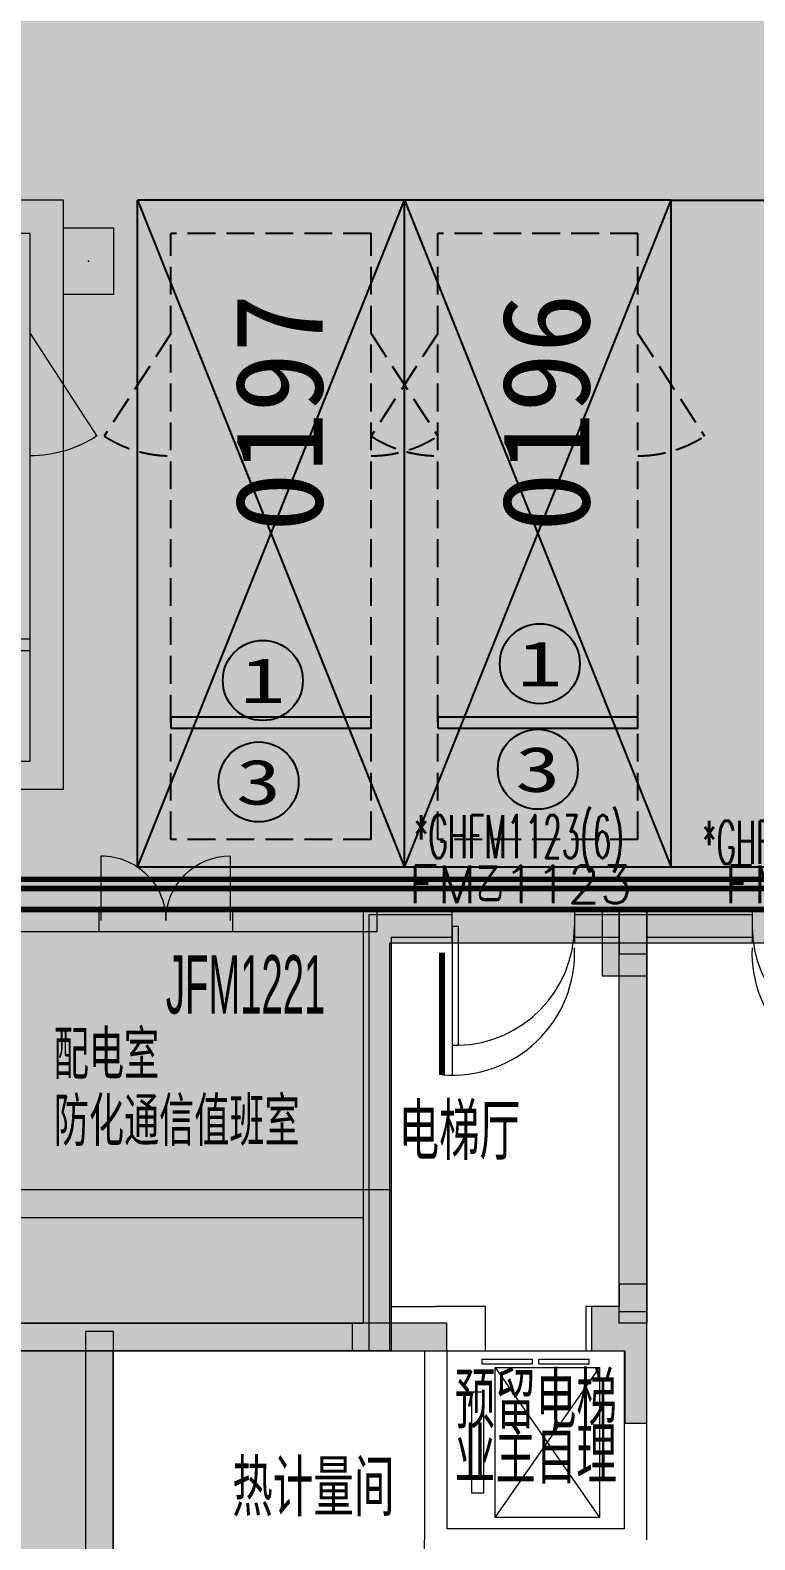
# Model space of a CAD drawing. Extents: x -264757 to 86229, y 4049843 to 4347093.
# Drawn here: x -50580 to -44063, y 4163458 to 4177037 of the extents above; entities that cross this region are included whole.
import ezdxf
from ezdxf.enums import TextEntityAlignment as Align

# ---------------------------------------------------------------- set-up
doc = ezdxf.new("R2010")
doc.units = 0
doc.header["$LTSCALE"] = 1000
doc.header["$MEASUREMENT"] = 0
doc.linetypes.add('AX-01DK-PB01$1$A-001-车位参照B1$0$A-001-车位参照B1$0$A-001-车位参照B1$0$A-H4-001-基本图形$0$A-001-车位B1$0$DASH', pattern=[0.35, 0.25, -0.1])
doc.linetypes.add('DASH', pattern=[0.35, 0.25, -0.1])
doc.layers.add('AX-01DK-PB01$0$AX-001DK-01-PB01-02$0$A-3-WinF(Text)', color=8, linetype='Continuous', plot=False)
doc.layers.add('AX-01DK-PB01$0$AX-03CK-02-PB01$0$AX-03CK-02-PB01$0$WINDOW_TEXT', color=8, linetype='Continuous', plot=False)
for name, color, linetype in [('AX-01DK-PB01$0$AX-03CK-02-PB01$0$AX-03CK-02-PB01$0$PUB_HATCH', 8, 'Continuous'), ('AX-01DK-PB01$0$AX-03CK-02-PB01$0$AX-03CK-02-PB01$0$人防$0$人防$0$DOOR_FIRE_TEXT', 8, 'Continuous'), ('不利因素3-紧邻房间出入口', 7, 'Continuous'), ('不利因素9-坡道上停车', 7, 'Continuous'), ('不可售车位', 255, 'Continuous'), ('大车位', 7, 'Continuous'), ('普通车位', 7, 'Continuous')]:
    doc.layers.add(name, color=color, linetype=linetype)
doc.layers.add('无关图层', color=8, linetype='Continuous', lineweight=0)
doc.layers.add('车位归属楼栋范围线', color=7, linetype='Continuous', true_color=0x19e6c7)
doc.styles.add('AX-01DK-PB01$0$AX-001DK-01-PB01-02$0$_TCH_WINDOW', font='SIMPLEX', dxfattribs={"bigfont": 'GBCBIG'})
doc.styles.add('AX-01DK-PB01$0$AX-01DK-PB01$0$AX-01DK-PB01$0$AX-001DK-01-PB01-02$0$Standard', font='gbenor.shx', dxfattribs={"bigfont": 'gbcbig.shx'})
doc.styles.add('AX-01DK-PB01$0$AX-03CK-02-PB01$0$AX-03CK-02-PB01$0$_TCH_DIM', font='SIMPLEX', dxfattribs={"bigfont": 'GBCBIG'})
doc.styles.add('AX-01DK-PB01$0$AX-03CK-02-PB01$0$AX-03CK-02-PB01$0$_TCH_DIM_T3', font='SIMPLEX', dxfattribs={"width": 0.705882, "bigfont": 'GBCBIG'})
doc.styles.add('AX-01DK-PB01$0$AX-03CK-02-PB01$0$AX-03CK-02-PB01$0$人防$0$人防$0$_TCH_DIM', font='$ GAD E', dxfattribs={"width": 0.7, "bigfont": '$ GAD C'})
doc.styles.add('AX-01DK-PB01$0$Standard', font='gbenor.shx', dxfattribs={"bigfont": 'gbcbig.shx'})
doc.styles.add('AX-ACK-BIANH1$0$黑体', font='simhei.ttf')
doc.styles.add('AX-ACK-P01-WALL$0$黑体', font='simhei.ttf')
doc.styles.add('SX-ACK-PB01-WNC-ALL$0$黑体', font='simhei.ttf')

# ---------------------------------------------------------------- blocks, each defined once
blk = doc.blocks.new('大车位1')
at = {"layer": '大车位', "true_color": 0xe806f9}
h = blk.add_hatch(color=6, dxfattribs=at)
h.dxf.hatch_style = 1
h.paths.add_polyline_path([(2400, 6000), (2400, 0), (0, 0), (0, 6000)])
at = {"layer": '大车位', "color": 83}
for p, q in [((0, 0), (0, 6000, 0)), ((2400, 6000, 0), (0, 6000, 0)), ((2400, 0), (2400, 6000, 0)), ((2400, 0), (0, 0))]:
    blk.add_line(p, q, dxfattribs=at)
at = {"layer": '大车位', "color": 8, "linetype": 'AX-01DK-PB01$1$A-001-车位参照B1$0$A-001-车位参照B1$0$A-001-车位参照B1$0$A-H4-001-基本图形$0$A-001-车位B1$0$DASH'}
for p, q in [((2100, 5700, 0), (300, 5700, 0)), ((300, 250), (300, 5700, 0)), ((2100, 250), (2100, 5700, 0)), ((2100, 250), (300, 250))]:
    blk.add_line(p, q, dxfattribs=at)
at = {"layer": '大车位', "color": 83, "elevation": 0}
blk.add_lwpolyline([(0, 6000), (2400, 0)], dxfattribs=at)
at = {"layer": '大车位', "color": 83}
blk.add_lwpolyline([(0, 0), (2400, 6000)], dxfattribs=at)
at = {"layer": '大车位', "linetype": 'AX-01DK-PB01$1$A-001-车位参照B1$0$A-001-车位参照B1$0$A-001-车位参照B1$0$A-H4-001-基本图形$0$A-001-车位B1$0$DASH'}
for points in [[(300, 4800), (-300, 3878)], [(2100, 4800), (2700, 3878)]]:
    blk.add_lwpolyline(points, dxfattribs=at)
at = {"layer": '大车位'}
blk.add_lwpolyline([(300, 1250), (2100, 1250), (2100, 1350), (300, 1350)], close=True, dxfattribs=at)
at = {"layer": '大车位', "linetype": 'AX-01DK-PB01$1$A-001-车位参照B1$0$A-001-车位参照B1$0$A-001-车位参照B1$0$A-H4-001-基本图形$0$A-001-车位B1$0$DASH'}
for centre, start, end in [((300, 4800, 0), 236.9443, 270), ((2100, 4800, 0), 270, 303.0557)]:
    blk.add_arc(centre, 1100, start, end, dxfattribs=at)
blk = doc.blocks.new('A$C7e5eb487')
at = {"layer": '普通车位', "true_color": 0xf18f8e}
h = blk.add_hatch(color=11, dxfattribs=at)
h.dxf.hatch_style = 1
h.paths.add_polyline_path([(2400, 0), (2400, -5300), (0, -5300), (0, 0)])
blk = doc.blocks.new('普通车位')
at = {"layer": '无关图层'}
for p, q in [((-2.253, 3.186), (0.077, 3.764)), ((1.352, -1.38), (0.077, 3.764)), ((-1.889, 2.967), (-0.142, 3.4)), ((1.001, -1.21), (-0.142, 3.4)), ((-0.977, -1.958), (-2.253, 3.186)), ((-0.746, -1.643), (-1.889, 2.967)), ((-0.746, -1.643), (1.001, -1.21)), ((-0.977, -1.958), (1.352, -1.38))]:
    blk.add_line(p, q, dxfattribs=at)
for points in [[(0.074, 2.527), (0.879, 1.777)], [(-1.673, 2.094), (-2.033, 1.054)]]:
    blk.add_lwpolyline(points, dxfattribs=at)
blk.add_lwpolyline([(0.76, -0.239), (-0.987, -0.673), (-1.011, -0.575), (0.736, -0.142)], close=True, dxfattribs=at)
for centre, start, end in [((0.074, 2.527), 283.9287, 316.9845), ((-1.673, 2.094), 250.873, 283.9287)]:
    blk.add_arc(centre, 1.1, start, end, dxfattribs=at)
at = {"layer": '普通车位', "xscale": -0.0009999999999999812, "yscale": 0.0009999999999999812, "zscale": 0.0009999999999999812, "rotation": 13.92873520577783}
blk.add_blockref('A$C7e5eb487', (0.077, 3.764), dxfattribs=at)
blk = doc.blocks.new('SX-ACK-PB01-WNC-ALL$0$20200722.21182536')
at = {"layer": '不利因素3-紧邻房间出入口', "true_color": 0xe4d218}
h = blk.add_hatch(color=52, dxfattribs=at)
h.dxf.hatch_style = 1
edge = h.paths.add_edge_path()
edge.add_arc((360, 360), 360, 0, 360)
at = {"layer": '不利因素3-紧邻房间出入口'}
blk.add_circle((360, 360), 360, dxfattribs=at)
at = {"layer": '不利因素3-紧邻房间出入口', "style": 'SX-ACK-PB01-WNC-ALL$0$黑体', "width": 1.390625}
blk.add_text('3', height=407, dxfattribs=at).set_placement((156, 156), (564, 156), align=Align.FIT)
blk = doc.blocks.new('sadfsadfasf')
at = {"layer": '不可售车位', "true_color": 0x757b8a}
h = blk.add_hatch(color=8, dxfattribs=at)
h.dxf.hatch_style = 1
h.paths.add_polyline_path([(2400, 6000), (2400, 0), (0, 0), (0, 6000)])
at = {"layer": '不可售车位', "color": 8, "true_color": 0x757b8a}
blk.add_lwpolyline([(2400, 6000), (2400, 0), (0, 0), (0, 6000)], close=True, dxfattribs=at)
blk = doc.blocks.new('AX-01DK-PB01-RFTC')
at = {"layer": '无关图层'}
h = blk.add_hatch(color=251, dxfattribs=at)
h.dxf.hatch_style = 1
h.paths.add_polyline_path([(19773, -61220), (19773, -62171), (18423, -62170), (18423, -70471), (12324, -70471), (12323, -62170), (7773, -62170), (7777, -120370), (8177, -120370), (8177, -120315), (14323, -119683), (14322, -126122), (25972, -126122), (25972, -124922), (26822, -124926), (26822, -122452), (33923, -122452), (33923, -124922), (34773, -124922), (34773, -126122), (41373, -126125), (41373, -124372), (41823, -124372), (41823, -122152), (41447, -122152), (41447, -120270), (48923, -120270), (48923, -123125), (49323, -123125), (49323, -124675), (51824, -124674), (51824, -124055), (54717, -124055), (54717, -125871), (56816, -125871), (56816, -116250), (55967, -116250), (55967, -111420), (63072, -111420), (63072, -103570), (62080, -103570), (62073, -94584), (64569, -94584), (64573, -65385), (66999, -65385), (67002, -52470), (67402, -52470), (67397, -31965), (65807, -31965), (65807, -26418), (68456, -26418), (68457, -17070), (67422, -17070), (67422, -13843), (60301, -13843), (60302, -3770), (55750, -3770), (55750, -12070), (49652, -12070), (49649, -9275), (45355, -9275), (45349, -3821), (40751, -3820), (40750, -12070), (34663, -12070), (34649, -3820), (25757, -3820), (25757, -12071), (19650, -12071), (19650, -3820), (10752, -3820), (10751, -12072), (4662, -12071), (4661, -3769), (4150, -3770), (100, -3769), (100, -23171), (-701, -23171), (-701, -29550), (100, -29550), (11250, -29550), (11250, -32020), (12100, -32020), (12100, -32970), (10750, -32970), (10754, -41272), (4647, -41271), (4650, -32970), (1953, -32970), (1953, -34670), (100, -34670), (100, -57801), (9743, -57801), (9743, -57272), (13567, -57272), (13567, -56751), (15417, -56751), (15416, -58750), (18923, -58750), (18923, -61220)])
h.paths.add_polyline_path([(41812, -58753), (48919, -58753), (48919, -61220), (49773, -61220), (49773, -62170), (48419, -62173), (48426, -70475), (42319, -70475), (42324, -67872), (39323, -67876), (39323, -62423), (41812, -62423)], flags=16)
h.paths.add_polyline_path([(33923, -58751), (33923, -61220), (34773, -61220), (34773, -62170), (33423, -62171), (33430, -70475), (27323, -70475), (27323, -62171), (26373, -62170), (26373, -60670), (26815, -60670), (26823, -58751), (31623, -58751), (31623, -58751)], flags=16)
h.paths.add_polyline_path([(40754, -41272), (34647, -41271), (34650, -32970), (33700, -32970), (33700, -31470), (34142, -31470), (34150, -29551), (38951, -29551), (38950, -29550), (41250, -29550), (41250, -32020), (42100, -32020), (42100, -32970), (40750, -32970)], flags=16)
h.paths.add_polyline_path([(49647, -41270), (49655, -38470), (45349, -38475), (45349, -33220), (49142, -33220), (49142, -29550), (56249, -29550), (56250, -32020), (57100, -32020), (57100, -32970), (55749, -32970), (55754, -41271)], flags=16)
h.paths.add_polyline_path([(25764, -41272), (19657, -41271), (19657, -32970), (19150, -32970), (19150, -29550), (26257, -29550), (26250, -32020), (27100, -32020), (27100, -32970), (25757, -32970)], flags=16)
h.paths.add_polyline_path([(41812, -87950), (48919, -87950), (48919, -90420), (49773, -90420), (49773, -91370), (48419, -91370), (48428, -99684), (41519, -99659), (41519, -97070), (39326, -97074), (39319, -91620), (41822, -91620)], flags=16)
h.paths.add_polyline_path([(33925, -87950), (33923, -90420), (34773, -90420), (34773, -91370), (33425, -91370), (33428, -99683), (26519, -99658), (26523, -95371), (27330, -95371), (27324, -91371), (26373, -91370), (26373, -89870), (26823, -89870), (26823, -87951), (31623, -87951), (31623, -87951)], flags=16)
h.paths.add_polyline_path([(18923, -87950), (18922, -90419), (19772, -90419), (19772, -91369), (18420, -91369), (18427, -99677), (11523, -99666), (11523, -95370), (12323, -95370), (12323, -91370), (10974, -91370), (10974, -90420), (11823, -90420), (11823, -87950)], flags=16)
h.paths.add_polyline_path([(62209, -60116), (64273, -60116), (64273, -55267), (62209, -55267)], flags=16)
h.paths.add_polyline_path([(59799, -89432), (61752, -89432), (61752, -84521), (59799, -84521)], flags=16)
blk.add_lwpolyline([(41812, -58753), (48919, -58753), (48919, -61220), (49773, -61220), (49773, -62170), (48419, -62173), (48426, -70475), (42319, -70475), (42324, -67872), (39323, -67876), (39323, -62423), (41812, -62423)], close=True, dxfattribs=at)
blk = doc.blocks.new('SX-CK-PB001-WNC$1$20211103.13313578')
at = {"layer": '无关图层'}
h = blk.add_hatch(color=256, dxfattribs=at)
h.dxf.hatch_style = 1
h.paths.add_polyline_path([(0, 600), (450, 600), (450, 0), (0, 0)])
blk.add_lwpolyline([(0, 600), (450, 600), (450, 0), (0, 0)], close=True, dxfattribs=at)
blk.add_point((225, 300), dxfattribs=at)
blk = doc.blocks.new('fasdfasdfasdfasdfasdf')
at = {"layer": '不利因素9-坡道上停车', "true_color": 0xe0aa15}
h = blk.add_hatch(color=42, dxfattribs=at)
h.dxf.hatch_style = 1
edge = h.paths.add_edge_path()
edge.add_arc((-119587, 4058555), 720, 0, 360)
at = {"layer": '不利因素9-坡道上停车'}
blk.add_circle((-119587, 4058555), 720, dxfattribs=at)
at = {"layer": '不利因素9-坡道上停车', "style": 'AX-ACK-P01-WALL$0$黑体', "width": 1.390625}
blk.add_text('1', height=815, dxfattribs=at).set_placement((-119994, 4058148), (-119180, 4058148), align=Align.FIT)
blk = doc.blocks.new('AX-01DK-PB01$0$AX-001DK-01-PP01$0$AX-001DK-01-PP01$0$$DORLIB2D$00000127')
at = {"layer": '无关图层'}
for points in [[(-0.533, 0.795), (-0.533, 0.69)], [(-0.033, 0.795), (-0.533, 0.795)], [(-0.033, 0.795), (-0.033, 0.69)], [(0.533, 0.795), (0.033, 0.795)], [(0.033, 0.795), (0.033, 0.69)], [(0.533, 0.795), (0.533, 0.69)], [(-0.033, 0.69), (-0.533, 0.69)], [(0.533, 0.69), (0.033, 0.69)], [(0.5, 0.5), (-0.5, 0.5)]]:
    blk.add_lwpolyline(points, dxfattribs=at)
blk = doc.blocks.new('AX-01DK-PB01$0$$DorLib2D$00000001')
at = {"layer": '无关图层'}
for p, q in [((0.45, 0.975), (0.5, 0.975)), ((0.45, 0), (0.45, 0.975)), ((0.5, 0), (0.5, 0.975)), ((0.5, 0), (0.45, 0))]:
    blk.add_line(p, q, dxfattribs=at)
at = {"layer": '无关图层', "lineweight": 13}
blk.add_arc((0.475, 0), 0.975, 91.4693, 180, dxfattribs=at)
blk = doc.blocks.new('AX-01DK-PB01$0$AX-03CK-02-PB01$0$AX-03CK-02-PB01$0$$U_DORLIB2D$00000009')
at = {"layer": '无关图层'}
blk.add_line((0.5, 0.219), (0.5, 1.213), dxfattribs=at)
at = {"layer": '无关图层', "const_width": 0.05}
blk.add_lwpolyline([(0.583, 0.219), (0.583, 1.219)], dxfattribs=at)
at = {"layer": '无关图层'}
blk.add_arc((0.5, 0.219), 1.001, 85.224, 182.3859, dxfattribs=at)
blk = doc.blocks.new('AX-01DK-PB01$0$AX-03CK-02-PB01$0$AX-03CK-02-PB01$0$人防$0$人防$0$$DorLib2D$00000004')
at = {"layer": '无关图层'}
for p, q in [((-0.485, 0), (-0.485, 0.485)), ((0.485, 0), (0.485, 0.485))]:
    blk.add_line(p, q, dxfattribs=at)
at = {"layer": '无关图层', "lineweight": 13}
for centre, start, end in [((-0.485, 0), 0, 90), ((0.485, 0), 90, 180)]:
    blk.add_arc(centre, 0.485, start, end, dxfattribs=at)

msp = doc.modelspace()

# ---------------------------------------------------------------- hatches: boundary and pattern name
at = {"layer": 'AX-01DK-PB01$0$AX-03CK-02-PB01$0$AX-03CK-02-PB01$0$PUB_HATCH'}
for points in [[(-47334.3, 4168828.8), (-46784.2, 4168828.8), (-46784.2, 4169128.8), (-47584.3, 4169128.8)], [(-47334.3, 4168828.8), (-47584.3, 4169128.8), (-47584.3, 4165408), (-47334.3, 4165158)], [(-45684.2, 4168828.8), (-44084, 4168828.8), (-44084, 4169128.8), (-45684.2, 4169128.8)], [(-51434.6, 4165408), (-51434.6, 4165158), (-47334.3, 4165158), (-47584.3, 4165408)], [(-50083.5, 4165333), (-50083.5, 4159578.4), (-49916.8, 4159561.8), (-49833.5, 4159703.5), (-49833.5, 4165333)]]:
    msp.add_hatch(color=256, dxfattribs=at).paths.add_polyline_path(points)
at = {"layer": '无关图层'}
for points in [[(-45033.9, 4169128), (-45033.9, 4168528), (-45433.9, 4168528), (-45433.9, 4169128)], [(-45033.8, 4169128), (-45283.8, 4169128), (-45283.8, 4168728), (-45033.8, 4168728)], [(-45232.7, 4165158), (-45232.7, 4164508), (-45032.7, 4164508), (-45032.7, 4165758), (-45282.7, 4165758), (-45282.7, 4165558), (-45532.7, 4165558), (-45532.7, 4165158)], [(-47683.6, 4165408), (-47683.6, 4165158), (-46833.6, 4165158), (-46833.6, 4165408)]]:
    msp.add_hatch(color=256, dxfattribs=at).paths.add_polyline_path(points)
h = msp.add_hatch(color=256, dxfattribs=at)
h.dxf.hatch_style = 1
h.paths.add_polyline_path([(-45283.8, 4169078), (-45033.8, 4169078), (-45033.8, 4165508), (-45283.8, 4165508)])
h = msp.add_hatch(color=256, dxfattribs=at)
h.dxf.hatch_style = 1
h.paths.add_polyline_path([(-47683.6, 4165408), (-47683.6, 4165158), (-46833.6, 4165158), (-46833.6, 4165408)])

# ---------------------------------------------------------------- linework, layer by layer
for p, q in [((-49959.3, 4169128.4), (-51309.6, 4169128.4)), ((-49959.3, 4169128.4), (-48759.3, 4169128.4)), ((-49959.3, 4168928.4), (-49959.3, 4169128.4)), ((-47459.3, 4169128.4), (-48759.3, 4169128.4)), ((-48759.3, 4169128.4), (-48759.3, 4168928.4)), ((-46784.2, 4169128.8), (-47584.3, 4169128.8)), ((-47584.3, 4169128.8), (-47584.3, 4165408)), ((-47533.6, 4169078), (-47533.6, 4165158)), ((-46784.6, 4169078), (-47533.6, 4169078)), ((-47459.3, 4168928.4), (-47459.3, 4169128.4)), ((-46784.6, 4168878), (-46784.6, 4169078)), ((-46784.2, 4168828.8), (-46784.2, 4169128.8)), ((-45133.6, 4169078), (-45684.6, 4169078)), ((-45684.6, 4169078), (-45684.6, 4168878)), ((-44084, 4169128.8), (-45684.2, 4169128.8)), ((-45684.2, 4169128.8), (-45684.2, 4168828.8)), ((-44084.3, 4169078), (-45133.6, 4169078)), ((-44084.3, 4168878), (-44084.3, 4169078)), ((-44084, 4169128.8), (-42984, 4169128.8)), ((-44084, 4168828.8), (-44084, 4169128.8)), ((-51309.6, 4168928.4), (-49959.3, 4168928.4)), ((-49959.3, 4168928.4), (-48759.3, 4168928.4)), ((-48759.3, 4168928.4), (-47459.3, 4168928.4)), ((-47333.6, 4168878), (-47333.6, 4165558)), ((-47333.6, 4168878), (-46784.6, 4168878)), ((-45684.6, 4168878), (-45283.6, 4168878)), ((-45283.6, 4165558), (-45283.6, 4168878)), ((-45033.6, 4168878), (-44084.3, 4168878)), ((-45033.6, 4165258), (-45033.6, 4168878)), ((-47334.3, 4168828.8), (-46784.2, 4168828.8)), ((-47334.3, 4168828.8), (-47334.3, 4165158)), ((-46784.2, 4168828.8), (-45684.2, 4168828.8)), ((-45684.2, 4168828.8), (-44084, 4168828.8)), ((-47333.6, 4165558), (-46933.6, 4165558)), ((-46483.6, 4165558), (-46933.6, 4165558)), ((-46483.6, 4165158), (-46483.6, 4165558)), ((-45283.6, 4165558), (-45583.6, 4165558)), ((-45583.6, 4165558), (-45583.6, 4165158)), ((-51434.6, 4165408), (-47584.3, 4165408)), ((-50083.5, 4165333), (-50083.5, 4159578.4)), ((-49833.5, 4165333), (-50083.5, 4165333)), ((-49833.5, 4165333), (-49833.5, 4159703.5)), ((-45033.6, 4163458), (-45033.6, 4165258)), ((-51434.6, 4165158), (-47334.3, 4165158)), ((-47533.6, 4165158), (-47033.6, 4165158)), ((-47033.6, 4165158), (-47033.6, 4163458)), ((-46833.6, 4165158), (-46833.6, 4163558)), ((-46833.6, 4165158), (-46483.6, 4165158)), ((-45583.6, 4165158), (-45233.6, 4165158)), ((-45233.6, 4163558), (-45233.6, 4165158)), ((-47033.6, 4161508), (-47033.6, 4163458)), ((-45233.6, 4163558), (-46833.6, 4163558))]:
    msp.add_line(p, q, dxfattribs=at)
for points in [[(-45033.9, 4169128), (-45033.9, 4168528), (-45433.9, 4168528), (-45433.9, 4169128)], [(-45033.8, 4165408), (-45283.8, 4165408), (-45283.8, 4169128), (-45033.8, 4169128)], [(-45283.8, 4169128), (-45033.8, 4169128), (-45033.8, 4165508), (-45283.8, 4165508)], [(-45033.8, 4169128), (-45283.8, 4169128), (-45283.8, 4168728), (-45033.8, 4168728)], [(-55233.9, 4165158), (-55233.9, 4166608), (-47334.3, 4166608), (-47334.3, 4165158)], [(-54983.9, 4165408), (-54983.9, 4166358), (-47584.3, 4166358), (-47584.3, 4165408)], [(-45232.7, 4165158), (-45232.7, 4164508), (-45032.7, 4164508), (-45032.7, 4165758), (-45282.7, 4165758), (-45282.7, 4165558), (-45532.7, 4165558), (-45532.7, 4165158)], [(-47683.6, 4165408), (-47683.6, 4165158), (-46833.6, 4165158), (-46833.6, 4165408)], [(-46398.6, 4165008), (-45458.6, 4165008), (-45458.6, 4163658), (-46398.6, 4163658)], [(-46608.6, 4164788), (-46503.6, 4164788), (-46503.6, 4163878), (-46608.6, 4163878)]]:
    msp.add_lwpolyline(points, close=True, dxfattribs=at)
at = {"layer": '无关图层', "ltscale": 0.5}
msp.add_lwpolyline([(-47683.6, 4165408), (-47683.6, 4165158), (-46833.6, 4165158), (-46833.6, 4165408)], close=True, dxfattribs=at)
at = {"layer": '无关图层'}
for points in [[(-46398.6, 4163658), (-45458.6, 4165008)], [(-46398.6, 4165008), (-45458.6, 4163658)]]:
    msp.add_lwpolyline(points, dxfattribs=at)
at = {"layer": '车位归属楼栋范围线', "linetype": 'DASH', "ltscale": 5, "const_width": 50}
msp.add_lwpolyline([(-89059.6, 4221559.2), (-89059.6, 4170077), (-79712.9, 4170077), (-79712.9, 4170377.6), (-73439.8, 4170377.6), (-73439.8, 4169128), (-33779.6, 4169128.3), (-33779.6, 4175753.5), (-29378.4, 4175753.5), (-29378.4, 4186909.9), (-33152.6, 4186909.9), (-33152.6, 4194358), (-31806.4, 4194358), (-31806.4, 4195803.4), (-32656.4, 4195803.4), (-32656.4, 4204358), (-28828.7, 4204358), (-28828.7, 4215897.7)], dxfattribs=at)
at = {"layer": '车位归属楼栋范围线', "linetype": 'DASH', "ltscale": 5}
for points in [[(-28841.2, 4186832.9, 50, 50, 0), (-44194.6, 4186833, 50, 50, 0), (-44194.6, 4191791, 50, 50, 0), (-47369.4, 4191791, 50, 50, 0), (-47369.4, 4186449.2, 50, 50, 0), (-53135, 4186449.2, 50, 50, 0), (-53135, 4180650.9, 50, 50, 0), (-57782.9, 4180650.9, 50, 50, 0), (-57782.9, 4170006.4, 50, 50, 0), (-51309.6, 4170006.4, 50, 50, 0), (-51309.6, 4169315.9, 50, 50, 0), (-33461.6, 4169315.9, 50, 50, 0), (-33461.6, 4162371.5, 50, 50, 0), (-39585.2, 4162371.5, 50, 50, 0), (-39585.2, 4157757, 50, 50, 0), (-51808.9, 4157757, 50, 50, 0), (-51808.9, 4162408.9, 50, 50, 0), (-55255.5, 4162408.9, 50, 50, 0), (-55255.5, 4157719.8, 50, 50, 0), (-57078.6, 4157719.8, 50, 50, 0), (-57078.6, 4151207.2, 50, 50, 0), (-58122.7, 4151207.2, 50, 50, 0), (-58122.7, 4139809.2, 50, 50, 0)], [(-57617, 4180383.2, 50, 50, 0), (-57617, 4169738.6, 50, 50, 0), (-50835.7, 4169738.6, 50, 50, 0), (-50835.7, 4169398.8, 50, 50, 0), (-34479.6, 4169398.8, 50, 50, 0), (-34479.6, 4175258, 50, 50, 0), (-22054.6, 4175258, 50, 50, 0)]]:
    msp.add_lwpolyline(points, format="xyseb", dxfattribs=at)

# ---------------------------------------------------------------- block references
at = {"layer": '不利因素3-紧邻房间出入口'}
for p in [(-46374.1, 4170028.9, 0), (-48885.5, 4169914.8, 0)]:
    msp.add_blockref('SX-ACK-PB01-WNC-ALL$0$20200722.21182536', p, dxfattribs=at)
at = {"layer": '不可售车位'}
msp.add_blockref('sadfsadfasf', (-44814, 4169508, 0), dxfattribs=at)
at = {"layer": '大车位'}
for p in [(-49614, 4169508, 0), (-47214, 4169508, 0)]:
    msp.add_blockref('大车位1', p, dxfattribs=at)
at = {"layer": '无关图层'}
for name, p in [('AX-01DK-PB01-RFTC', (-89156.8, 4227579.4)), ('SX-CK-PB001-WNC$1$20211103.13313578', (-50279.6, 4174658))]:
    msp.add_blockref(name, p, dxfattribs=at)
ref = msp.add_blockref('AX-01DK-PB01$0$AX-03CK-02-PB01$0$AX-03CK-02-PB01$0$$U_DORLIB2D$00000009', (-46234.2, 4168978.8), dxfattribs=dict(at, xscale=-1100, yscale=-1100, zscale=300, rotation=5.238818485603258e-06))
ref.add_attrib('A', '*GHFM1123(6)', (-47129.6, 4169590.5), dxfattribs={"layer": 'AX-01DK-PB01$0$AX-03CK-02-PB01$0$AX-03CK-02-PB01$0$WINDOW_TEXT', "height": 386.75, "rotation": 0.00001, "style": 'AX-01DK-PB01$0$AX-03CK-02-PB01$0$AX-03CK-02-PB01$0$_TCH_DIM_T3', "width": 0.49827})
ref = msp.add_blockref('AX-01DK-PB01$0$AX-03CK-02-PB01$0$AX-03CK-02-PB01$0$$U_DORLIB2D$00000009', (-43534, 4168978.8), dxfattribs=dict(at, xscale=1100, yscale=-1100, zscale=300, rotation=5.238818485603258e-06))
ref.add_attrib('A', '*GHFM1120(6)', (-44538.1, 4169539.1), dxfattribs={"layer": 'AX-01DK-PB01$0$AX-03CK-02-PB01$0$AX-03CK-02-PB01$0$WINDOW_TEXT', "height": 386.75, "rotation": 0.00001, "style": 'AX-01DK-PB01$0$AX-03CK-02-PB01$0$AX-03CK-02-PB01$0$_TCH_DIM_T3', "width": 0.49827})
ref = msp.add_blockref('AX-01DK-PB01$0$AX-03CK-02-PB01$0$AX-03CK-02-PB01$0$人防$0$人防$0$$DorLib2D$00000004', (-49359.3, 4169028.4), dxfattribs=dict(at, xscale=-1200, yscale=1200, zscale=200, rotation=2.667564758908001e-06))
ref.add_attrib('A', 'JFM1221', (-49359.3, 4168191.6), dxfattribs={"layer": 'AX-01DK-PB01$0$AX-03CK-02-PB01$0$AX-03CK-02-PB01$0$人防$0$人防$0$DOOR_FIRE_TEXT', "height": 525, "rotation": 0, "style": 'AX-01DK-PB01$0$AX-03CK-02-PB01$0$AX-03CK-02-PB01$0$人防$0$人防$0$_TCH_DIM', "width": 0.49})
ref = msp.add_blockref('AX-01DK-PB01$0$$DorLib2D$00000001', (-46234.6, 4168978), dxfattribs=dict(at, xscale=-1100, yscale=-1100, zscale=200, rotation=359.9999999999072))
ref.add_attrib('A', 'FM乙1123', (-47175.2, 4169184.7), dxfattribs={"layer": 'AX-01DK-PB01$0$AX-001DK-01-PB01-02$0$A-3-WinF(Text)', "height": 337.59, "style": 'AX-01DK-PB01$0$AX-001DK-01-PB01-02$0$_TCH_WINDOW'})
ref = msp.add_blockref('AX-01DK-PB01$0$$DorLib2D$00000001', (-43534.3, 4168978), dxfattribs=dict(at, xscale=1100, yscale=-1100, zscale=200, rotation=359.9999999999605))
ref.add_attrib('A', 'FM乙1123', (-44337, 4169184.7), dxfattribs={"layer": 'AX-01DK-PB01$0$AX-001DK-01-PB01-02$0$A-3-WinF(Text)', "height": 337.59, "style": 'AX-01DK-PB01$0$AX-001DK-01-PB01-02$0$_TCH_WINDOW'})
at = {"layer": '无关图层', "xscale": -900, "yscale": -400, "zscale": 400, "rotation": 359.999999999911}
msp.add_blockref('AX-01DK-PB01$0$AX-001DK-01-PP01$0$AX-001DK-01-PP01$0$$DORLIB2D$00000127', (-46033.6, 4165358), dxfattribs=at)
at = {"layer": '普通车位', "extrusion": (0, 0, -1), "xscale": 1000.000000000019, "yscale": 1000.000000000019, "zscale": -1000.000000000019, "rotation": 346.0712647942222}
msp.add_blockref('普通车位', (51699.3, 4171873.3, 0), dxfattribs=at)
at = {"layer": '车位归属楼栋范围线', "xscale": 0.5, "yscale": 0.5, "zscale": 0.5}
for p in [(13797.4, 2142060.3, 0), (11306, 2141909.9, 0)]:
    msp.add_blockref('fasdfasdfasdfasdfasdf', p, dxfattribs=at)

# ---------------------------------------------------------------- texts
at = {"layer": '无关图层', "style": 'AX-ACK-BIANH1$0$黑体'}
for s, p in [('0197', (-47949.8, 4172523.5, 0)), ('0196', (-45549.8, 4172523.5, 0))]:
    msp.add_text(s, height=788.61, rotation=90, dxfattribs=at).set_placement(p)
at = {"layer": '无关图层'}
for s, height, style, p in [('配电室', 438.87, 'AX-01DK-PB01$0$AX-03CK-02-PB01$0$AX-03CK-02-PB01$0$_TCH_DIM', (-50367.9, 4167601.3)), ('防化通信值班室', 438.87, 'AX-01DK-PB01$0$AX-03CK-02-PB01$0$AX-03CK-02-PB01$0$_TCH_DIM', (-50368, 4167000.7)), ('电梯厅', 506.38, 'AX-01DK-PB01$0$Standard', (-47266.4, 4166874.8)), ('预留电梯', 506.38, 'AX-01DK-PB01$0$Standard', (-46761.6, 4164458.6)), ('业主自理', 506.38, 'AX-01DK-PB01$0$Standard', (-46761.6, 4163964.2)), ('热计量间', 506.38, 'AX-01DK-PB01$0$AX-01DK-PB01$0$AX-01DK-PB01$0$AX-001DK-01-PB01-02$0$Standard', (-48762.7, 4163670.5))]:
    msp.add_text(s, height=height, dxfattribs=dict(at, style=style)).set_placement(p)

doc.saveas('drawing.dxf')
